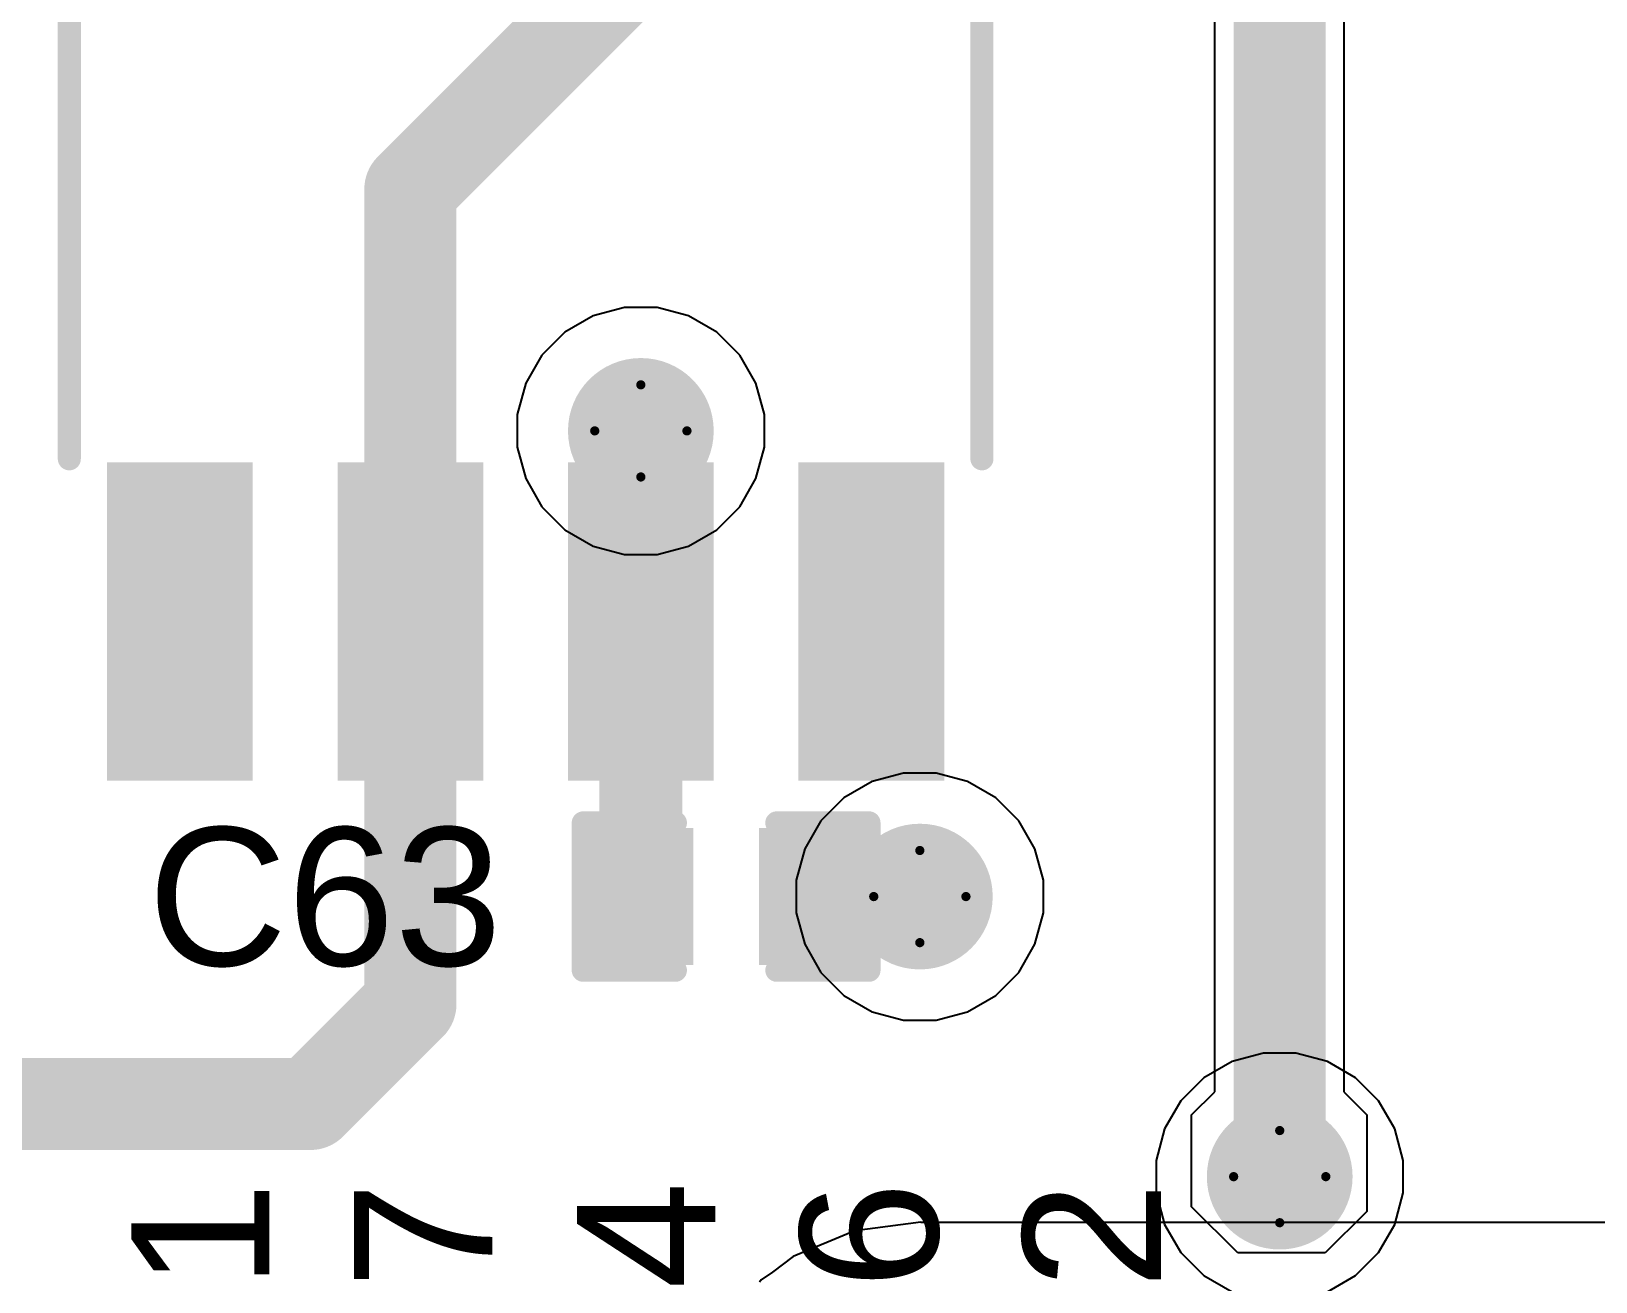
# Model space of a CAD drawing. Header units: inches. Extents: x -17.5 to 14.7, y -6.2 to 5.9.
# Drawn here: x 1.0109 to 1.3503, y 1.7289 to 2.0003 of the extents above; entities that cross this region are included whole.
import ezdxf

# ---------------------------------------------------------------- set-up
doc = ezdxf.new("R2010")
doc.units = ezdxf.units.IN
doc.header["$MEASUREMENT"] = 0
for name, color, linetype in [('Bottom Layer', 5, 'Continuous'), ('Bottom Solder', 6, 'Continuous'), ('Drill Drawing', 1, 'Continuous'), ('Ground Layer', 76, 'Continuous'), ('Power Layer', 16, 'Continuous'), ('Top Layer', 1, 'Continuous'), ('Top Overlay', 2, 'Continuous'), ('Top Paste', 8, 'Continuous'), ('Top Solder', 216, 'Continuous'), ('Via Holes', 16, 'Continuous')]:
    doc.layers.add(name, color=color, linetype=linetype)
doc.styles.add('Arial', font='', dxfattribs={"height": 0.2})
doc.styles.get('Arial').set_extended_font_data('Arial')

# ---------------------------------------------------------------- blocks, each defined once
blk = doc.blocks.new('SOIC_8_0_154___3_90___W______6')
at = {"layer": 'Top Layer'}
for points in [[(-0.13681, 0.06319), (-0.13681, 0.08681), (-0.07579, 0.08681), (-0.07579, 0.06319)], [(0.07579, 0.06319), (0.07579, 0.08681), (0.13681, 0.08681), (0.13681, 0.06319)], [(-0.13681, 0.01319), (-0.13681, 0.03681), (-0.07579, 0.03681), (-0.07579, 0.01319)], [(0.07579, 0.01319), (0.07579, 0.03681), (0.13681, 0.03681), (0.13681, 0.01319)], [(-0.13681, -0.03681), (-0.13681, -0.01319), (-0.07579, -0.01319), (-0.07579, -0.03681)], [(0.07579, -0.03681), (0.07579, -0.01319), (0.13681, -0.01319), (0.13681, -0.03681)], [(-0.13681, -0.08681), (-0.13681, -0.06319), (-0.07579, -0.06319), (-0.07579, -0.08681)], [(0.07579, -0.08681), (0.07579, -0.06319), (0.13681, -0.06319), (0.13681, -0.08681)]]:
    blk.add_hatch(color=1, dxfattribs=at).paths.add_polyline_path(points)
at = {"layer": 'Top Overlay'}
blk.add_hatch(color=2, dxfattribs=at).paths.add_polyline_path([(-0.07238, 0.064), (-0.05838, 0.064), (-0.05838, 0.087), (-0.07238, 0.087)])
at = {"layer": 'Top Paste'}
for points in [[(-0.13681, 0.06319), (-0.13681, 0.08681), (-0.07579, 0.08681), (-0.07579, 0.06319)], [(0.07579, 0.06319), (0.07579, 0.08681), (0.13681, 0.08681), (0.13681, 0.06319)], [(-0.13681, 0.01319), (-0.13681, 0.03681), (-0.07579, 0.03681), (-0.07579, 0.01319)], [(0.07579, 0.01319), (0.07579, 0.03681), (0.13681, 0.03681), (0.13681, 0.01319)], [(-0.13681, -0.03681), (-0.13681, -0.01319), (-0.07579, -0.01319), (-0.07579, -0.03681)], [(0.07579, -0.03681), (0.07579, -0.01319), (0.13681, -0.01319), (0.13681, -0.03681)], [(-0.13681, -0.08681), (-0.13681, -0.06319), (-0.07579, -0.06319), (-0.07579, -0.08681)], [(0.07579, -0.08681), (0.07579, -0.06319), (0.13681, -0.06319), (0.13681, -0.08681)]]:
    blk.add_hatch(color=8, dxfattribs=at).paths.add_polyline_path(points)
at = {"layer": 'Top Solder'}
for points in [[(-0.14081, 0.05919), (-0.14081, 0.09081), (-0.07179, 0.09081), (-0.07179, 0.05919)], [(0.07179, 0.05919), (0.07179, 0.09081), (0.14081, 0.09081), (0.14081, 0.05919)], [(-0.14081, 0.00919), (-0.14081, 0.04081), (-0.07179, 0.04081), (-0.07179, 0.00919)], [(0.07179, 0.00919), (0.07179, 0.04081), (0.14081, 0.04081), (0.14081, 0.00919)], [(-0.14081, -0.04081), (-0.14081, -0.00919), (-0.07179, -0.00919), (-0.07179, -0.04081)], [(0.07179, -0.04081), (0.07179, -0.00919), (0.14081, -0.00919), (0.14081, -0.04081)], [(-0.14081, -0.09081), (-0.14081, -0.05919), (-0.07179, -0.05919), (-0.07179, -0.09081)], [(0.07179, -0.09081), (0.07179, -0.05919), (0.14081, -0.05919), (0.14081, -0.09081)]]:
    blk.add_hatch(color=216, dxfattribs=at).paths.add_polyline_path(points)
at = {"layer": 'Top Overlay'}
for points in [[(0.071, 0.099, 0.005, 0.005, 0), (-0.072, 0.099, 0.005, 0.005, 0)], [(-0.14937, 0.071, 0.005, 0.005, 0), (-0.14937, 0.081, 0.005, 0.005, 0)], [(-0.14437, 0.076, 0.005, 0.005, 0), (-0.14937, 0.081, 0.005, 0.005, 0)], [(-0.14937, 0.071, 0.005, 0.005, 0), (-0.14437, 0.076, 0.005, 0.005, 0)], [(0.071, -0.099, 0.005, 0.005, 0), (-0.072, -0.099, 0.005, 0.005, 0)]]:
    blk.add_lwpolyline(points, format="xyseb", dxfattribs=at)
for points in [[(-0.07325, 0.099, 0.0025, 0.0025, 1), (-0.07075, 0.099, 0.0025, 0.0025, 1)], [(0.06975, 0.099, 0.0025, 0.0025, 1), (0.07225, 0.099, 0.0025, 0.0025, 1)], [(-0.15062, 0.081, 0.0025, 0.0025, 1), (-0.14812, 0.081, 0.0025, 0.0025, 1)], [(-0.15062, 0.081, 0.0025, 0.0025, 1), (-0.14812, 0.081, 0.0025, 0.0025, 1)], [(-0.14562, 0.076, 0.0025, 0.0025, 1), (-0.14312, 0.076, 0.0025, 0.0025, 1)], [(-0.14562, 0.076, 0.0025, 0.0025, 1), (-0.14312, 0.076, 0.0025, 0.0025, 1)], [(-0.15062, 0.071, 0.0025, 0.0025, 1), (-0.14812, 0.071, 0.0025, 0.0025, 1)], [(-0.15062, 0.071, 0.0025, 0.0025, 1), (-0.14812, 0.071, 0.0025, 0.0025, 1)], [(-0.07325, -0.099, 0.0025, 0.0025, 1), (-0.07075, -0.099, 0.0025, 0.0025, 1)], [(0.06975, -0.099, 0.0025, 0.0025, 1), (0.07225, -0.099, 0.0025, 0.0025, 1)]]:
    blk.add_lwpolyline(points, format="xyseb", close=True, dxfattribs=at)
blk = doc.blocks.new('C___0402_54')
at = {"layer": 'Top Layer'}
for points in [[(-0.0275, -0.0125), (-0.0275, 0.0125), (-0.0095, 0.0125), (-0.0095, -0.0125)], [(0.0095, -0.0125), (0.0095, 0.0125), (0.0275, 0.0125), (0.0275, -0.0125)]]:
    blk.add_hatch(color=1, dxfattribs=at).paths.add_polyline_path(points)
at = {"layer": 'Top Paste'}
for points in [[(-0.0275, -0.0125), (-0.0275, 0.0125), (-0.0095, 0.0125), (-0.0095, -0.0125)], [(0.0095, -0.0125), (0.0095, 0.0125), (0.0275, 0.0125), (0.0275, -0.0125)]]:
    blk.add_hatch(color=8, dxfattribs=at).paths.add_polyline_path(points)
at = {"layer": 'Top Solder'}
for points in [[(-0.02986, -0.01486), (-0.02986, 0.01486), (-0.00714, 0.01486), (-0.00714, -0.01486)], [(0.00714, -0.01486), (0.00714, 0.01486), (0.02986, 0.01486), (0.02986, -0.01486)]]:
    blk.add_hatch(color=216, dxfattribs=at).paths.add_polyline_path(points)
at = {"layer": 'Top Overlay'}
for points in [[(-0.031, 0.016, 0.005, 0.005, 0), (-0.011, 0.016, 0.005, 0.005, 0)], [(-0.031, -0.016, 0.005, 0.005, 0), (-0.031, 0.016, 0.005, 0.005, 0)], [(0.011, 0.016, 0.005, 0.005, 0), (0.031, 0.016, 0.005, 0.005, 0)], [(0.031, -0.016, 0.005, 0.005, 0), (0.031, 0.016, 0.005, 0.005, 0)], [(-0.031, -0.016, 0.005, 0.005, 0), (-0.011, -0.016, 0.005, 0.005, 0)], [(0.011, -0.016, 0.005, 0.005, 0), (0.031, -0.016, 0.005, 0.005, 0)]]:
    blk.add_lwpolyline(points, format="xyseb", dxfattribs=at)
for points in [[(-0.03225, 0.016, 0.0025, 0.0025, 1), (-0.02975, 0.016, 0.0025, 0.0025, 1)], [(-0.03225, 0.016, 0.0025, 0.0025, 1), (-0.02975, 0.016, 0.0025, 0.0025, 1)], [(-0.01225, 0.016, 0.0025, 0.0025, 1), (-0.00975, 0.016, 0.0025, 0.0025, 1)], [(0.00975, 0.016, 0.0025, 0.0025, 1), (0.01225, 0.016, 0.0025, 0.0025, 1)], [(0.02975, 0.016, 0.0025, 0.0025, 1), (0.03225, 0.016, 0.0025, 0.0025, 1)], [(0.02975, 0.016, 0.0025, 0.0025, 1), (0.03225, 0.016, 0.0025, 0.0025, 1)], [(-0.03225, -0.016, 0.0025, 0.0025, 1), (-0.02975, -0.016, 0.0025, 0.0025, 1)], [(-0.03225, -0.016, 0.0025, 0.0025, 1), (-0.02975, -0.016, 0.0025, 0.0025, 1)], [(-0.01225, -0.016, 0.0025, 0.0025, 1), (-0.00975, -0.016, 0.0025, 0.0025, 1)], [(0.00975, -0.016, 0.0025, 0.0025, 1), (0.01225, -0.016, 0.0025, 0.0025, 1)], [(0.02975, -0.016, 0.0025, 0.0025, 1), (0.03225, -0.016, 0.0025, 0.0025, 1)], [(0.02975, -0.016, 0.0025, 0.0025, 1), (0.03225, -0.016, 0.0025, 0.0025, 1)]]:
    blk.add_lwpolyline(points, format="xyseb", close=True, dxfattribs=at)

msp = doc.modelspace()

# ---------------------------------------------------------------- hatches: boundary and pattern name
at = {"layer": 'Bottom Layer'}
h = msp.add_hatch(color=5, dxfattribs=at)
edge = h.paths.add_edge_path()
edge.add_arc((1.14311, 1.91353), 0.01181, 0, 360)
h = msp.add_hatch(color=5, dxfattribs=at)
edge = h.paths.add_edge_path()
edge.add_arc((1.20364, 1.81247), 0.01181, 0, 360)
h = msp.add_hatch(color=5, dxfattribs=at)
edge = h.paths.add_edge_path()
edge.add_arc((1.28172, 1.75169), 0.01181, 0, 360)
at = {"layer": 'Bottom Solder'}
h = msp.add_hatch(color=6, dxfattribs=at)
edge = h.paths.add_edge_path()
edge.add_arc((1.14311, 1.91353), 0.01581, 0, 360)
h = msp.add_hatch(color=6, dxfattribs=at)
edge = h.paths.add_edge_path()
edge.add_arc((1.20364, 1.81247), 0.01581, 0, 360)
h = msp.add_hatch(color=6, dxfattribs=at)
edge = h.paths.add_edge_path()
edge.add_arc((1.28172, 1.75169), 0.01581, 0, 360)
at = {"layer": 'Ground Layer'}
h = msp.add_hatch(color=76, dxfattribs=at)
edge = h.paths.add_edge_path()
edge.add_arc((1.14311, 1.91353), 0.01181, 0, 360)
h = msp.add_hatch(color=76, dxfattribs=at)
edge = h.paths.add_edge_path()
edge.add_arc((1.20364, 1.81247), 0.01181, 0, 360)
h = msp.add_hatch(color=76, dxfattribs=at)
edge = h.paths.add_edge_path()
edge.add_arc((1.28172, 1.75169), 0.01181, 0, 360)
at = {"layer": 'Power Layer'}
h = msp.add_hatch(color=16, dxfattribs=at)
edge = h.paths.add_edge_path()
edge.add_arc((1.14311, 1.91353), 0.01181, 0, 360)
h = msp.add_hatch(color=16, dxfattribs=at)
edge = h.paths.add_edge_path()
edge.add_arc((1.20364, 1.81247), 0.01181, 0, 360)
h = msp.add_hatch(color=16, dxfattribs=at)
edge = h.paths.add_edge_path()
edge.add_arc((1.28172, 1.75169), 0.01181, 0, 360)
at = {"layer": 'Top Layer'}
h = msp.add_hatch(color=1, dxfattribs=at)
edge = h.paths.add_edge_path()
edge.add_arc((1.14311, 1.91353), 0.01181, 0, 360)
for points in [[(1.13131, 1.89), (1.15491, 1.89), (1.15491, 1.91353), (1.13131, 1.91353)], [(1.13411, 1.81247), (1.15211, 1.81247), (1.15211, 1.87217), (1.13411, 1.87217)], [(1.18011, 1.82427), (1.18011, 1.80066), (1.20364, 1.80066), (1.20364, 1.82427)]]:
    msp.add_hatch(color=1, dxfattribs=at).paths.add_polyline_path(points)
h = msp.add_hatch(color=1, dxfattribs=at)
edge = h.paths.add_edge_path()
edge.add_arc((1.20364, 1.81247), 0.01181, 0, 360)
h = msp.add_hatch(color=1, dxfattribs=at)
edge = h.paths.add_edge_path()
edge.add_arc((1.28172, 1.75169), 0.01181, 0, 360)
at = {"layer": 'Top Solder'}
h = msp.add_hatch(color=216, dxfattribs=at)
edge = h.paths.add_edge_path()
edge.add_arc((1.14311, 1.91353), 0.01581, 0, 360)
h = msp.add_hatch(color=216, dxfattribs=at)
edge = h.paths.add_edge_path()
edge.add_arc((1.20364, 1.81247), 0.01581, 0, 360)
h = msp.add_hatch(color=216, dxfattribs=at)
edge = h.paths.add_edge_path()
edge.add_arc((1.28172, 1.75169), 0.01581, 0, 360)
at = {"layer": 'Via Holes'}
h = msp.add_hatch(color=7, dxfattribs=at)
edge = h.paths.add_edge_path()
edge.add_arc((1.14311, 1.91353), 0.00591, 0, 360)
h = msp.add_hatch(color=7, dxfattribs=at)
edge = h.paths.add_edge_path()
edge.add_arc((1.20364, 1.81247), 0.00591, 0, 360)
h = msp.add_hatch(color=7, dxfattribs=at)
edge = h.paths.add_edge_path()
edge.add_arc((1.28172, 1.75169), 0.00591, 0, 360)

# ---------------------------------------------------------------- linework, layer by layer
at = {"layer": 'Bottom Layer'}
for p, q in [((1.13276, 1.93852), (1.12664, 1.93499)), ((1.13958, 1.94034), (1.13276, 1.93852)), ((1.14664, 1.94034), (1.13958, 1.94034)), ((1.15346, 1.93852), (1.14664, 1.94034)), ((1.15957, 1.93499), (1.15346, 1.93852)), ((1.12664, 1.93499), (1.12165, 1.93)), ((1.16456, 1.93), (1.15957, 1.93499)), ((1.12165, 1.93), (1.11812, 1.92388)), ((1.16809, 1.92388), (1.16456, 1.93)), ((1.11812, 1.92388), (1.1163, 1.91706)), ((1.16992, 1.91706), (1.16809, 1.92388)), ((1.1163, 1.91706), (1.1163, 1.91)), ((1.16992, 1.91), (1.16992, 1.91706)), ((1.1163, 1.91), (1.11812, 1.90318)), ((1.16809, 1.90318), (1.16992, 1.91)), ((1.11812, 1.90318), (1.12165, 1.89707)), ((1.16456, 1.89707), (1.16809, 1.90318)), ((1.12165, 1.89707), (1.12664, 1.89208)), ((1.15957, 1.89208), (1.16456, 1.89707)), ((1.12664, 1.89208), (1.13276, 1.88855)), ((1.15346, 1.88855), (1.15957, 1.89208)), ((1.13276, 1.88855), (1.13958, 1.88672)), ((1.14664, 1.88672), (1.15346, 1.88855)), ((1.13958, 1.88672), (1.14664, 1.88672)), ((1.20386, 1.74181), (1.18953, 1.73992)), ((1.20386, 1.74173), (1.20386, 1.74181)), ((1.60332, 1.74173), (1.20386, 1.74173)), ((1.18953, 1.73992), (1.17617, 1.73439)), ((1.17617, 1.73439), (1.17168, 1.73094)), ((1.16921, 1.72929), (1.16887, 1.72879)), ((1.17168, 1.73094), (1.16921, 1.72929))]:
    msp.add_line(p, q, dxfattribs=at)
at = {"layer": 'Drill Drawing'}
for points in [[(1.13311, 1.91353, 0.002, 0.002, 0), (1.14311, 1.92353, 0.002, 0.002, 0)], [(1.14311, 1.92353, 0.002, 0.002, 0), (1.15311, 1.91353, 0.002, 0.002, 0)], [(1.13311, 1.91353, 0.002, 0.002, 0), (1.14311, 1.90353, 0.002, 0.002, 0)], [(1.14311, 1.90353, 0.002, 0.002, 0), (1.15311, 1.91353, 0.002, 0.002, 0)], [(1.19364, 1.81247, 0.002, 0.002, 0), (1.20364, 1.82247, 0.002, 0.002, 0)], [(1.20364, 1.82247, 0.002, 0.002, 0), (1.21364, 1.81247, 0.002, 0.002, 0)], [(1.19364, 1.81247, 0.002, 0.002, 0), (1.20364, 1.80247, 0.002, 0.002, 0)], [(1.20364, 1.80247, 0.002, 0.002, 0), (1.21364, 1.81247, 0.002, 0.002, 0)], [(1.27172, 1.75169, 0.002, 0.002, 0), (1.28172, 1.76169, 0.002, 0.002, 0)], [(1.28172, 1.76169, 0.002, 0.002, 0), (1.29172, 1.75169, 0.002, 0.002, 0)], [(1.27172, 1.75169, 0.002, 0.002, 0), (1.28172, 1.74169, 0.002, 0.002, 0)], [(1.28172, 1.74169, 0.002, 0.002, 0), (1.29172, 1.75169, 0.002, 0.002, 0)]]:
    msp.add_lwpolyline(points, format="xyseb", dxfattribs=at)
for points in [[(1.14261, 1.92353, 0.001, 0.001, 1), (1.14361, 1.92353, 0.001, 0.001, 1)], [(1.14261, 1.92353, 0.001, 0.001, 1), (1.14361, 1.92353, 0.001, 0.001, 1)], [(1.13261, 1.91353, 0.001, 0.001, 1), (1.13361, 1.91353, 0.001, 0.001, 1)], [(1.13261, 1.91353, 0.001, 0.001, 1), (1.13361, 1.91353, 0.001, 0.001, 1)], [(1.15261, 1.91353, 0.001, 0.001, 1), (1.15361, 1.91353, 0.001, 0.001, 1)], [(1.15261, 1.91353, 0.001, 0.001, 1), (1.15361, 1.91353, 0.001, 0.001, 1)], [(1.14261, 1.90353, 0.001, 0.001, 1), (1.14361, 1.90353, 0.001, 0.001, 1)], [(1.14261, 1.90353, 0.001, 0.001, 1), (1.14361, 1.90353, 0.001, 0.001, 1)], [(1.20314, 1.82247, 0.001, 0.001, 1), (1.20414, 1.82247, 0.001, 0.001, 1)], [(1.20314, 1.82247, 0.001, 0.001, 1), (1.20414, 1.82247, 0.001, 0.001, 1)], [(1.19314, 1.81247, 0.001, 0.001, 1), (1.19414, 1.81247, 0.001, 0.001, 1)], [(1.19314, 1.81247, 0.001, 0.001, 1), (1.19414, 1.81247, 0.001, 0.001, 1)], [(1.21314, 1.81247, 0.001, 0.001, 1), (1.21414, 1.81247, 0.001, 0.001, 1)], [(1.21314, 1.81247, 0.001, 0.001, 1), (1.21414, 1.81247, 0.001, 0.001, 1)], [(1.20314, 1.80247, 0.001, 0.001, 1), (1.20414, 1.80247, 0.001, 0.001, 1)], [(1.20314, 1.80247, 0.001, 0.001, 1), (1.20414, 1.80247, 0.001, 0.001, 1)], [(1.28122, 1.76169, 0.001, 0.001, 1), (1.28222, 1.76169, 0.001, 0.001, 1)], [(1.28122, 1.76169, 0.001, 0.001, 1), (1.28222, 1.76169, 0.001, 0.001, 1)], [(1.27122, 1.75169, 0.001, 0.001, 1), (1.27222, 1.75169, 0.001, 0.001, 1)], [(1.27122, 1.75169, 0.001, 0.001, 1), (1.27222, 1.75169, 0.001, 0.001, 1)], [(1.29122, 1.75169, 0.001, 0.001, 1), (1.29222, 1.75169, 0.001, 0.001, 1)], [(1.29122, 1.75169, 0.001, 0.001, 1), (1.29222, 1.75169, 0.001, 0.001, 1)], [(1.28122, 1.74169, 0.001, 0.001, 1), (1.28222, 1.74169, 0.001, 0.001, 1)], [(1.28122, 1.74169, 0.001, 0.001, 1), (1.28222, 1.74169, 0.001, 0.001, 1)]]:
    msp.add_lwpolyline(points, format="xyseb", close=True, dxfattribs=at)
at = {"layer": 'Ground Layer'}
for p, q in [((1.13276, 1.93852), (1.12664, 1.93499)), ((1.13958, 1.94034), (1.13276, 1.93852)), ((1.14664, 1.94034), (1.13958, 1.94034)), ((1.15346, 1.93852), (1.14664, 1.94034)), ((1.15957, 1.93499), (1.15346, 1.93852)), ((1.12664, 1.93499), (1.12165, 1.93)), ((1.16456, 1.93), (1.15957, 1.93499)), ((1.12165, 1.93), (1.11812, 1.92388)), ((1.16809, 1.92388), (1.16456, 1.93)), ((1.11812, 1.92388), (1.1163, 1.91706)), ((1.16992, 1.91706), (1.16809, 1.92388)), ((1.1163, 1.91706), (1.1163, 1.91)), ((1.16992, 1.91), (1.16992, 1.91706)), ((1.1163, 1.91), (1.11812, 1.90318)), ((1.16809, 1.90318), (1.16992, 1.91)), ((1.11812, 1.90318), (1.12165, 1.89707)), ((1.16456, 1.89707), (1.16809, 1.90318)), ((1.12165, 1.89707), (1.12664, 1.89208)), ((1.15957, 1.89208), (1.16456, 1.89707)), ((1.12664, 1.89208), (1.13276, 1.88855)), ((1.15346, 1.88855), (1.15957, 1.89208)), ((1.13276, 1.88855), (1.13958, 1.88672)), ((1.14664, 1.88672), (1.15346, 1.88855)), ((1.13958, 1.88672), (1.14664, 1.88672))]:
    msp.add_line(p, q, dxfattribs=at)
at = {"layer": 'Power Layer'}
for p, q in [((1.19329, 1.83745), (1.18718, 1.83392)), ((1.20011, 1.83928), (1.19329, 1.83745)), ((1.20717, 1.83928), (1.20011, 1.83928)), ((1.21399, 1.83745), (1.20717, 1.83928)), ((1.2201, 1.83392), (1.21399, 1.83745)), ((1.18718, 1.83392), (1.18219, 1.82893)), ((1.22509, 1.82893), (1.2201, 1.83392)), ((1.18219, 1.82893), (1.17866, 1.82282)), ((1.22862, 1.82282), (1.22509, 1.82893)), ((1.17866, 1.82282), (1.17683, 1.816)), ((1.23045, 1.816), (1.22862, 1.82282)), ((1.17683, 1.816), (1.17683, 1.80894)), ((1.23045, 1.80894), (1.23045, 1.816)), ((1.17683, 1.80894), (1.17866, 1.80212)), ((1.22862, 1.80212), (1.23045, 1.80894)), ((1.17866, 1.80212), (1.18219, 1.796)), ((1.22509, 1.796), (1.22862, 1.80212)), ((1.18219, 1.796), (1.18718, 1.79101)), ((1.2201, 1.79101), (1.22509, 1.796)), ((1.18718, 1.79101), (1.19329, 1.78748)), ((1.21399, 1.78748), (1.2201, 1.79101)), ((1.19329, 1.78748), (1.20011, 1.78566)), ((1.20011, 1.78566), (1.20717, 1.78566)), ((1.20717, 1.78566), (1.21399, 1.78748)), ((1.27137, 1.77667), (1.26526, 1.77314)), ((1.27819, 1.7785), (1.27137, 1.77667)), ((1.28525, 1.7785), (1.27819, 1.7785)), ((1.29207, 1.77667), (1.28525, 1.7785)), ((1.29818, 1.77314), (1.29207, 1.77667)), ((1.26526, 1.77314), (1.26026, 1.76815)), ((1.30317, 1.76815), (1.29818, 1.77314)), ((1.26026, 1.76815), (1.25673, 1.76204)), ((1.3067, 1.76204), (1.30317, 1.76815)), ((1.25673, 1.76204), (1.25491, 1.75522)), ((1.30853, 1.75522), (1.3067, 1.76204)), ((1.25491, 1.75522), (1.25491, 1.74816)), ((1.30853, 1.74816), (1.30853, 1.75522)), ((1.25491, 1.74816), (1.25673, 1.74134)), ((1.3067, 1.74134), (1.30853, 1.74816)), ((1.25673, 1.74134), (1.26026, 1.73523)), ((1.30317, 1.73523), (1.3067, 1.74134)), ((1.26026, 1.73523), (1.26526, 1.73024)), ((1.29818, 1.73024), (1.30317, 1.73523)), ((1.26526, 1.73024), (1.27137, 1.72671)), ((1.29207, 1.72671), (1.29818, 1.73024))]:
    msp.add_line(p, q, dxfattribs=at)
at = {"layer": 'Top Layer'}
for p, q in [((1.26761, 1.77013), (1.26761, 2.23813)), ((1.29561, 2.23713), (1.29561, 1.77013)), ((1.26261, 1.76513), (1.26761, 1.77013)), ((1.29561, 1.77013), (1.30061, 1.76513)), ((1.26261, 1.74513), (1.26261, 1.76513)), ((1.30061, 1.76513), (1.30061, 1.74413)), ((1.27261, 1.73513), (1.26261, 1.74513)), ((1.30061, 1.74413), (1.29161, 1.73513)), ((1.29161, 1.73513), (1.27261, 1.73513))]:
    msp.add_line(p, q, dxfattribs=at)
for points in [[(1.28172, 1.75169, 0.02, 0.02, 0), (1.28172, 2.22687, 0.02, 0.02, 0)], [(1.09311, 1.96597, 0.02, 0.02, 0), (1.14311, 2.01597, 0.02, 0.02, 0)], [(1.09311, 1.87217, 0.02, 0.02, 0), (1.09311, 1.96597, 0.02, 0.02, 0)], [(1.14311, 1.87217, 0.01, 0.01, 0), (1.14311, 1.91353, 0.01, 0.01, 0)], [(1.09311, 1.78914, 0.02, 0.02, 0), (1.09311, 1.87217, 0.02, 0.02, 0)], [(1.18011, 1.81247, 0.01, 0.01, 0), (1.20364, 1.81247, 0.01, 0.01, 0)], [(1.07143, 1.76747, 0.02, 0.02, 0), (1.09311, 1.78914, 0.02, 0.02, 0)], [(0.94675, 1.76747, 0.02, 0.02, 0), (1.07143, 1.76747, 0.02, 0.02, 0)]]:
    msp.add_lwpolyline(points, format="xyseb", dxfattribs=at)
for points in [[(1.08811, 1.96597, 0.01, 0.01, 1), (1.09811, 1.96597, 0.01, 0.01, 1)], [(1.08811, 1.96597, 0.01, 0.01, 1), (1.09811, 1.96597, 0.01, 0.01, 1)], [(1.14061, 1.91353, 0.005, 0.005, 1), (1.14561, 1.91353, 0.005, 0.005, 1)], [(1.08811, 1.87217, 0.01, 0.01, 1), (1.09811, 1.87217, 0.01, 0.01, 1)], [(1.08811, 1.87217, 0.01, 0.01, 1), (1.09811, 1.87217, 0.01, 0.01, 1)], [(1.14061, 1.87217, 0.005, 0.005, 1), (1.14561, 1.87217, 0.005, 0.005, 1)], [(1.17761, 1.81247, 0.005, 0.005, 1), (1.18261, 1.81247, 0.005, 0.005, 1)], [(1.20114, 1.81247, 0.005, 0.005, 1), (1.20614, 1.81247, 0.005, 0.005, 1)], [(1.08811, 1.78914, 0.01, 0.01, 1), (1.09811, 1.78914, 0.01, 0.01, 1)], [(1.08811, 1.78914, 0.01, 0.01, 1), (1.09811, 1.78914, 0.01, 0.01, 1)], [(1.06643, 1.76747, 0.01, 0.01, 1), (1.07643, 1.76747, 0.01, 0.01, 1)], [(1.06643, 1.76747, 0.01, 0.01, 1), (1.07643, 1.76747, 0.01, 0.01, 1)], [(1.27672, 1.75169, 0.01, 0.01, 1), (1.28672, 1.75169, 0.01, 0.01, 1)]]:
    msp.add_lwpolyline(points, format="xyseb", close=True, dxfattribs=at)
at = {"layer": 'Top Solder'}
msp.add_lwpolyline([(1.28172, 1.75169, 0.02, 0.02, 0), (1.28172, 2.22687, 0.02, 0.02, 0)], format="xyseb", dxfattribs=at)
msp.add_lwpolyline([(1.27672, 1.75169, 0.01, 0.01, 1), (1.28672, 1.75169, 0.01, 0.01, 1)], format="xyseb", close=True, dxfattribs=at)

# ---------------------------------------------------------------- block references
at = {"rotation": 270}
msp.add_blockref('SOIC_8_0_154___3_90___W______6', (1.11811, 1.97847), dxfattribs=at)
msp.add_blockref('C___0402_54', (1.16161, 1.81247))

# ---------------------------------------------------------------- texts
at = {"layer": 'Top Overlay', "style": 'Arial'}
for s, rotation, p in [('C63', 360, (1.03612, 1.79748)), ('C61', 90, (1.06254, 1.67374)), ('R47', 90, (1.1109, 1.67374)), ('C64', 90, (1.15926, 1.67374)), ('R46', 90, (1.20762, 1.67374)), ('R42', 90, (1.25598, 1.67374))]:
    msp.add_text(s, height=0.03, rotation=rotation, dxfattribs=at).set_placement(p)

doc.saveas('drawing.dxf')
